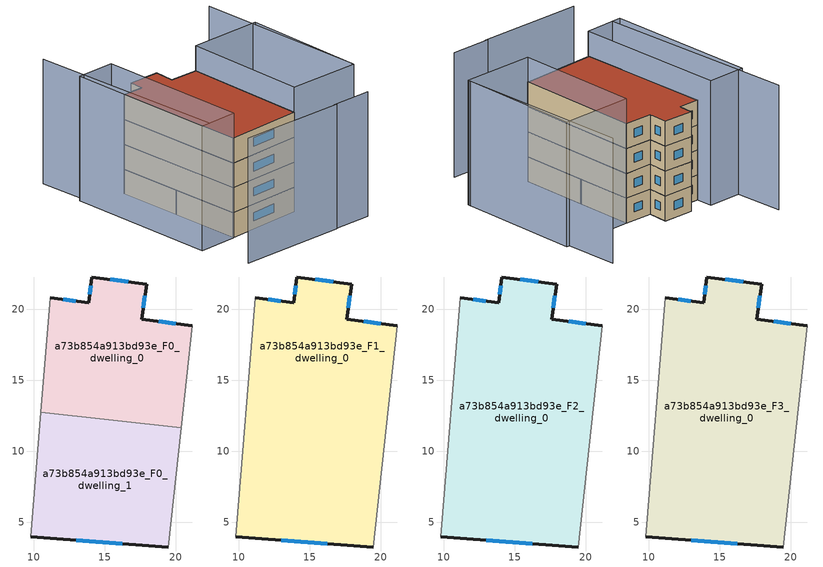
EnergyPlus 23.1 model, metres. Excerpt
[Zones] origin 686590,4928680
a73b854a913bd93e_F0_dwelling_0
 floor ground (EU_floor_Construction): 20.39,11.68 21.17,18.83 17.6,19.29 17.94,21.75 14.1,22.26 13.86,20.44 11.17,20.8 10.51,12.76 z0
 wall outside (EU_wall_Construction): 11.17,20.8 13.86,20.44 14.1,22.26 17.94,21.75 17.6,19.29 21.17,18.83 z0:3
 wall adiabatic (EU_wall_Construction): 21.17,18.83 20.39,11.68 / 10.51,12.76 11.17,20.8 z0:3
 wall to a73b854a913bd93e_F0_dwelling_1 (EU_wall_Construction): 20.39,11.68 10.51,12.76 z0:3
 window (EU_Window_Construction): 17.83,20.93 17.72,20.11 / 18.79,19.14 19.98,18.99 / 12.07,20.68 12.97,20.56 / 13.94,21.05 14.02,21.66 / 15.38,22.09 16.66,21.92 z1:2
a73b854a913bd93e_F0_dwelling_1
 floor ground (EU_floor_Construction): 19.46,3.28 20.39,11.68 10.51,12.76 9.78,4 z0
 wall outside (EU_wall_Construction): 19.46,3.28 9.78,4 z0:3
 wall adiabatic (EU_wall_Construction): 9.78,4 10.51,12.76 / 20.39,11.68 19.46,3.28 z0:3
 window (EU_Window_Construction): 16.24,3.51 13.01,3.76 z1:2
a73b854a913bd93e_F1_dwelling_0
 floor to a73b854a913bd93e_F0_dwelling_0 (EU_floor_Construction): 20.39,11.68 21.17,18.83 17.6,19.29 17.94,21.75 14.1,22.26 13.86,20.44 11.17,20.8 10.51,12.76 z3
 floor to a73b854a913bd93e_F0_dwelling_1 (EU_floor_Construction): 19.46,3.28 20.39,11.68 10.51,12.76 9.78,4 z3
 wall outside (EU_wall_Construction): 19.46,3.28 9.78,4 / 11.17,20.8 13.86,20.44 14.1,22.26 17.94,21.75 17.6,19.29 21.17,18.83 z3:6
 wall adiabatic (EU_wall_Construction): 21.17,18.83 19.46,3.28 / 9.78,4 11.17,20.8 z3:6
 window (EU_Window_Construction): 15.38,22.09 16.66,21.92 / 17.83,20.93 17.72,20.11 / 18.79,19.14 19.98,18.99 / 16.24,3.51 13.01,3.76 / 12.07,20.68 12.97,20.56 / 13.94,21.05 14.02,21.66 z4:5
a73b854a913bd93e_F2_dwelling_0
 floor to a73b854a913bd93e_F1_dwelling_0 (EU_floor_Construction): 19.46,3.28 21.17,18.83 17.6,19.29 17.94,21.75 14.1,22.26 13.86,20.44 11.17,20.8 9.78,4 z6
 wall outside (EU_wall_Construction): 19.46,3.28 9.78,4 / 11.17,20.8 13.86,20.44 14.1,22.26 17.94,21.75 17.6,19.29 21.17,18.83 z6:9
 wall adiabatic (EU_wall_Construction): 21.17,18.83 19.46,3.28 / 9.78,4 11.17,20.8 z6:9
 window (EU_Window_Construction): 15.38,22.09 16.66,21.92 / 17.83,20.93 17.72,20.11 / 18.79,19.14 19.98,18.99 / 16.24,3.51 13.01,3.76 / 12.07,20.68 12.97,20.56 / 13.94,21.05 14.02,21.66 z7:8
a73b854a913bd93e_F3_dwelling_0
 floor to a73b854a913bd93e_F2_dwelling_0 (EU_floor_Construction): 19.46,3.28 21.17,18.83 17.6,19.29 17.94,21.75 14.1,22.26 13.86,20.44 11.17,20.8 9.78,4 z9
 wall outside (EU_wall_Construction): 19.46,3.28 9.78,4 / 11.17,20.8 13.86,20.44 14.1,22.26 17.94,21.75 17.6,19.29 21.17,18.83 z9:12
 wall adiabatic (EU_wall_Construction): 21.17,18.83 19.46,3.28 / 9.78,4 11.17,20.8 z9:12
 window (EU_Window_Construction): 15.38,22.09 16.66,21.92 / 17.83,20.93 17.72,20.11 / 18.79,19.14 19.98,18.99 / 16.24,3.51 13.01,3.76 / 12.07,20.68 12.97,20.56 / 13.94,21.05 14.02,21.66 z10:11
 roof outside (EU_roof_Construction): 17.94,21.75 17.6,19.29 21.17,18.83 19.46,3.28 9.78,4 11.17,20.8 13.86,20.44 14.1,22.26 z12
shading: 18.64,-3.13 23.73,-3.64 / 5.61,-1.66 18.94,-3.22 / 28.51,2.49 30.35,24.57 / 7.64,29.37 6.04,4.25 / 19.46,3.28 21.17,18.83 / 21.17,18.83 30.2,17.84 / 30.2,17.84 28.49,2.28 / 28.49,2.28 19.46,3.28 / 4.9,4.36 6.63,23.3 / 6.63,23.3 11.5,22.85 / 11.5,22.85 9.77,3.91 / 9.77,3.91 4.9,4.36 z0:15
[Building]
EU S2 Campaign: North Axis=0; Terrain=City; Solar Distribution=FullExterior
[Site:Location]
Bologna: Latitude=44.5; Longitude=11.25; Time Zone=1; Elevation=37
[SizingPeriod:WeatherFileDays]
AnnualSizingPeriod: Begin Month=1; Begin Day of Month=1; End Month=12; End Day of Month=31; Day of Week for Start Day=Monday; Use Weather File Daylight Saving Period=No; Use Weather File Rain and Snow Indicators=No
[MATERIAL]
EU_InternalMass_Material: Roughness=MediumRough; Thickness=0.1; Conductivity=1; Density=1800; Specific Heat=900; Thermal Absorptance=0.9; Solar Absorptance=0.7; Visible Absorptance=0.7
[MATERIAL:NOMASS] Roughness=MediumRough; Thermal Absorptance=0.9; Solar Absorptance=0.7; Visible Absorptance=0.7
Name | Thermal Resistance
EU_wall_NoMass | 0.937881
EU_roof_NoMass | 0.548572
EU_floor_NoMass | 0.71348
[WINDOWMATERIAL:SIMPLEGLAZINGSYSTEM]
EU_Window_SimpleGlazing: UFactor=4.25633; Solar Heat Gain Coefficient=0.85; Visible Transmittance=0.85
[CONSTRUCTION]
EU_wall_Construction: EU_wall_NoMass
EU_roof_Construction: EU_roof_NoMass
EU_floor_Construction: EU_floor_NoMass
EU_InternalMass_Construction: EU_InternalMass_Material
EU_Window_Construction: EU_Window_SimpleGlazing
[ZONE] Type=1; Multiplier=1; Ceiling Height=autocalculate; Floor Area=autocalculate; Part of Total Floor Area=Yes
Name | Volume
a73b854a913bd93e_F0_dwelling_0 | 254.024
a73b854a913bd93e_F1_dwelling_0 | 508.017
a73b854a913bd93e_F2_dwelling_0; a73b854a913bd93e_F3_dwelling_0 | 508.031
a73b854a913bd93e_F0_dwelling_1 | 254.007
[INTERNALMASS] Construction=EU_InternalMass_Construction
Name | Zone or ZoneList | Surface Area
a73b854a913bd93e_F0_dwelling_0_EU_InternalMass | a73b854a913bd93e_F0_dwelling_0 | 84.6739
a73b854a913bd93e_F0_dwelling_1_EU_InternalMass | a73b854a913bd93e_F0_dwelling_1 | 84.6705
a73b854a913bd93e_F1_dwelling_0_EU_InternalMass | a73b854a913bd93e_F1_dwelling_0 | 169.344
a73b854a913bd93e_F2_dwelling_0_EU_InternalMass | a73b854a913bd93e_F2_dwelling_0 | 169.344
a73b854a913bd93e_F3_dwelling_0_EU_InternalMass | a73b854a913bd93e_F3_dwelling_0 | 169.344
[OTHEREQUIPMENT] Fuel Type=Electricity; Design Level Calculation Method=Watts/Area; Power per Zone Floor Area=1; Fraction Latent=0; Fraction Radiant=0; Fraction Lost=0; Carbon Dioxide Generation Rate=0; EndUse Subcategory=EU_Step8_InternalGains
Name | Zone or ZoneList or Space or SpaceList | Schedule
EU_Step8_InternalGain_a73b854a913bd93e_F0_dwelling_0_f000 | a73b854a913bd93e_F0_dwelling_0 | EU_Step8_GainSchedule_a73b854a913bd93e_F0_dwelling_0_f000
EU_Step8_InternalGain_a73b854a913bd93e_F0_dwelling_1_f000 | a73b854a913bd93e_F0_dwelling_1 | EU_Step8_GainSchedule_a73b854a913bd93e_F0_dwelling_1_f000
EU_Step8_InternalGain_a73b854a913bd93e_F1_dwelling_0_f000 | a73b854a913bd93e_F1_dwelling_0 | EU_Step8_GainSchedule_a73b854a913bd93e_F1_dwelling_0_f000
EU_Step8_InternalGain_a73b854a913bd93e_F2_dwelling_0_f000 | a73b854a913bd93e_F2_dwelling_0 | EU_Step8_GainSchedule_a73b854a913bd93e_F2_dwelling_0_f000
EU_Step8_InternalGain_a73b854a913bd93e_F3_dwelling_0_f000 | a73b854a913bd93e_F3_dwelling_0 | EU_Step8_GainSchedule_a73b854a913bd93e_F3_dwelling_0_f000
[ZONEVENTILATION:DESIGNFLOWRATE] Schedule=EU_AlwaysOn; Design Flow Rate Calculation Method=AirChanges/Hour; Air Changes per Hour=0.687892; Ventilation Type=Natural; Fan Pressure Rise=0; Fan Total Efficiency=1; Constant Term Coefficient=1; Temperature Term Coefficient=0; Velocity Term Coefficient=0; Velocity Squared Term Coefficient=0; Minimum Indoor Temperature=-100; Maximum Indoor Temperature=100; Delta Temperature=-100; Minimum Outdoor Temperature=-100; Maximum Outdoor Temperature=100; Maximum Wind Speed=40
Name | Zone or ZoneList or Space or SpaceList
EU_ConstantAir_a73b854a913bd93e_F0_dwelling_0 | a73b854a913bd93e_F0_dwelling_0
EU_ConstantAir_a73b854a913bd93e_F0_dwelling_1 | a73b854a913bd93e_F0_dwelling_1
EU_ConstantAir_a73b854a913bd93e_F1_dwelling_0 | a73b854a913bd93e_F1_dwelling_0
EU_ConstantAir_a73b854a913bd93e_F2_dwelling_0 | a73b854a913bd93e_F2_dwelling_0
EU_ConstantAir_a73b854a913bd93e_F3_dwelling_0 | a73b854a913bd93e_F3_dwelling_0
[HVACTEMPLATE:THERMOSTAT] Constant Heating Setpoint=20; Constant Cooling Setpoint=50
EU_HeatOnly_a73b854a913bd93e_F0_dwelling_0; EU_HeatOnly_a73b854a913bd93e_F0_dwelling_1; EU_HeatOnly_a73b854a913bd93e_F1_dwelling_0; EU_HeatOnly_a73b854a913bd93e_F2_dwelling_0; EU_HeatOnly_a73b854a913bd93e_F3_dwelling_0
[HVACTEMPLATE:ZONE:IDEALLOADSAIRSYSTEM] System Availability Schedule=EU_AlwaysOn; Maximum Heating Supply Air Temperature=50; Minimum Cooling Supply Air Temperature=13; Maximum Heating Supply Air Humidity Ratio=0.0156; Minimum Cooling Supply Air Humidity Ratio=0.0077; Heating Limit=NoLimit; Cooling Limit=NoLimit; Heating Availability Schedule=EU_AlwaysOn; Cooling Availability Schedule=EU_CoolingOff; Dehumidification Control Type=ConstantSensibleHeatRatio; Cooling Sensible Heat Ratio=0.7; Dehumidification Setpoint=60; Humidification Control Type=None; Humidification Setpoint=30; Outdoor Air Method=None; Outdoor Air Flow Rate per Person=0.00944; Outdoor Air Flow Rate per Zone Floor Area=0; Outdoor Air Flow Rate per Zone=0; Demand Controlled Ventilation Type=None; Outdoor Air Economizer Type=NoEconomizer; Heat Recovery Type=None; Sensible Heat Recovery Effectiveness=0.7; Latent Heat Recovery Effectiveness=0.65
Name | Template Thermostat
a73b854a913bd93e_F0_dwelling_0 | EU_HeatOnly_a73b854a913bd93e_F0_dwelling_0
a73b854a913bd93e_F0_dwelling_1 | EU_HeatOnly_a73b854a913bd93e_F0_dwelling_1
a73b854a913bd93e_F1_dwelling_0 | EU_HeatOnly_a73b854a913bd93e_F1_dwelling_0
a73b854a913bd93e_F2_dwelling_0 | EU_HeatOnly_a73b854a913bd93e_F2_dwelling_0
a73b854a913bd93e_F3_dwelling_0 | EU_HeatOnly_a73b854a913bd93e_F3_dwelling_0
[SIZING:ZONE] Zone Cooling Design Supply Air Temperature Input Method=SupplyAirTemperature; Zone Cooling Design Supply Air Temperature=13; Zone Heating Design Supply Air Temperature Input Method=SupplyAirTemperature; Zone Heating Design Supply Air Temperature=50; Zone Cooling Design Supply Air Humidity Ratio=0.008; Zone Heating Design Supply Air Humidity Ratio=0.008; Cooling Design Air Flow Method=DesignDay; Cooling Design Air Flow Rate=0; Cooling Minimum Air Flow per Zone Floor Area=0.000762; Cooling Minimum Air Flow=0; Cooling Minimum Air Flow Fraction=0.2; Heating Design Air Flow Method=DesignDay; Heating Design Air Flow Rate=0; Heating Maximum Air Flow per Zone Floor Area=0.002032; Heating Maximum Air Flow=0.141576; Heating Maximum Air Flow Fraction=0.3; Account for Dedicated Outdoor Air System=No; Dedicated Outdoor Air System Control Strategy=NeutralSupplyAir; Dedicated Outdoor Air Low Setpoint Temperature for Design=autosize; Dedicated Outdoor Air High Setpoint Temperature for Design=autosize; Zone Load Sizing Method=Sensible Load Only No Latent Load; Zone Latent Cooling Design Supply Air Humidity Ratio Input Method=HumidityRatioDifference; Zone Cooling Design Supply Air Humidity Ratio Difference=0.005; Zone Latent Heating Design Supply Air Humidity Ratio Input Method=HumidityRatioDifference; Zone Humidification Design Supply Air Humidity Ratio Difference=0.005
a73b854a913bd93e_F0_dwelling_0; a73b854a913bd93e_F0_dwelling_1; a73b854a913bd93e_F1_dwelling_0; a73b854a913bd93e_F2_dwelling_0; a73b854a913bd93e_F3_dwelling_0
[SCHEDULE:CONSTANT]
Name | Hourly Value
EU_AlwaysOn | 1
EU_CoolingOff | 0
[SCHEDULE:FILE] Column Number=1; Rows to Skip at Top=0; Number of Hours of Data=8760; Column Separator=Comma; Interpolate to Timestep=No; Minutes per Item=60; Adjust Schedule for Daylight Savings=Yes
Name | File
EU_Step8_GainSchedule_a73b854a913bd93e_F0_dwelling_0_f000 | ../../schedules/a73b854a913bd93e/a73b854a913bd93e_F0_dwelling_0_f000_gain.csv
EU_Step8_GainSchedule_a73b854a913bd93e_F0_dwelling_1_f000 | ../../schedules/a73b854a913bd93e/a73b854a913bd93e_F0_dwelling_1_f000_gain.csv
EU_Step8_GainSchedule_a73b854a913bd93e_F1_dwelling_0_f000 | ../../schedules/a73b854a913bd93e/a73b854a913bd93e_F1_dwelling_0_f000_gain.csv
EU_Step8_GainSchedule_a73b854a913bd93e_F2_dwelling_0_f000 | ../../schedules/a73b854a913bd93e/a73b854a913bd93e_F2_dwelling_0_f000_gain.csv
EU_Step8_GainSchedule_a73b854a913bd93e_F3_dwelling_0_f000 | ../../schedules/a73b854a913bd93e/a73b854a913bd93e_F3_dwelling_0_f000_gain.csv
